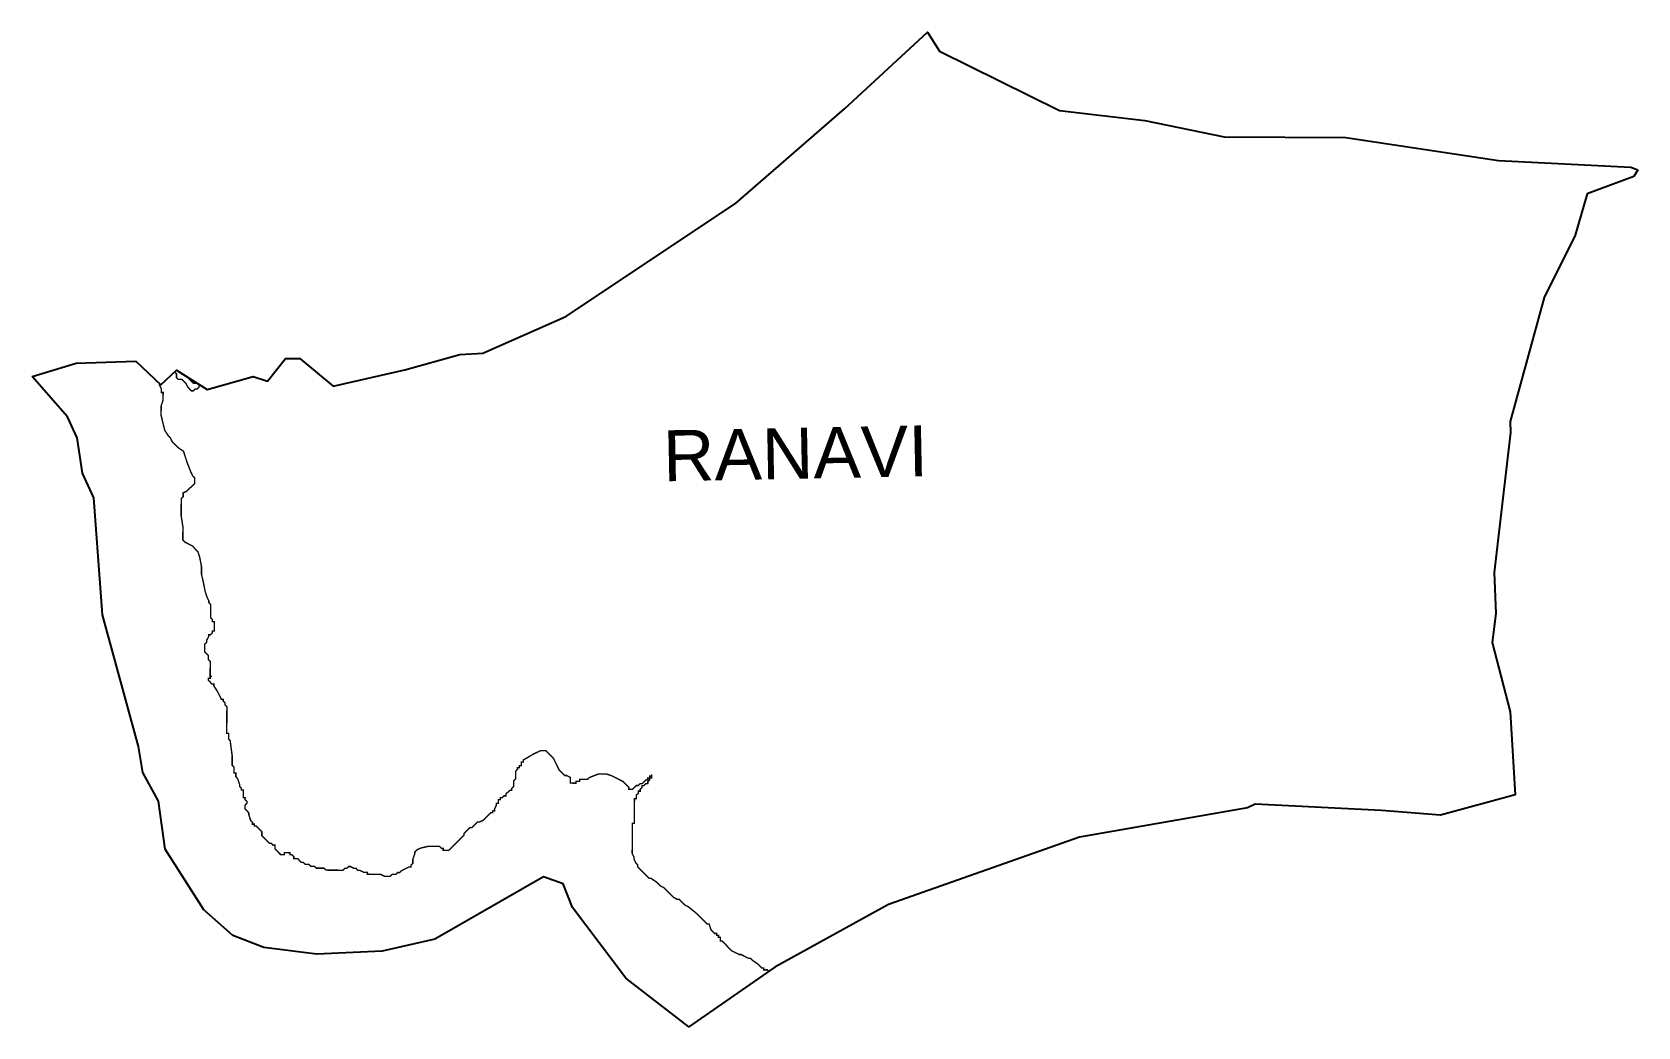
# Model space of a CAD drawing. Header units: metres. Extents: x 303668 to 307095, y 1938661 to 1940784.
import ezdxf

# ---------------------------------------------------------------- set-up
doc = ezdxf.new("R2010")
doc.units = ezdxf.units.M
for name, color, linetype in [('HAZARDS LINE', 1, 'Continuous'), ('village', 3, 'Continuous'), ('VILLAGE NAME', 250, 'Continuous')]:
    doc.layers.add(name, color=color, linetype=linetype)
doc.styles.get("Standard").update_dxf_attribs({"font": 'simplex.shx'})

msp = doc.modelspace()

# ---------------------------------------------------------------- linework, layer by layer
at = {"layer": 'HAZARDS LINE', "lineweight": 18, "const_width": 3.02}
for points in [[(303971.8, 1940058.3), (303976.1, 1940054.6), (303976.1, 1940046.5), (303980.1, 1940042.5), (303984.1, 1940042.4), (303988.1, 1940042.4), (303992.1, 1940038.3), (303996.1, 1940034.3), (304000.1, 1940026.2), (304004.1, 1940022.1), (304008.1, 1940018.1), (304012.2, 1940018), (304016.2, 1940022), (304020.3, 1940022), (304024.3, 1940026), (304024.3, 1940030), (304020.3, 1940034.1), (304012.3, 1940034.2), (304008.3, 1940038.2), (304004.3, 1940042.3), (304000.3, 1940046.4), (304000.3, 1940047)], [(303971.8, 1940058.3), (303976.1, 1940054.6), (303976.1, 1940046.5), (303980.1, 1940042.5), (303984.1, 1940042.4), (303988.1, 1940042.4), (303992.1, 1940038.3), (303996.1, 1940034.3), (304000.1, 1940026.2), (304004.1, 1940022.1), (304008.1, 1940018.1), (304012.2, 1940018), (304016.2, 1940022), (304020.3, 1940022), (304024.3, 1940026), (304024.3, 1940030), (304020.3, 1940034.1), (304012.3, 1940034.2), (304008.3, 1940038.2), (304004.3, 1940042.3), (304000.3, 1940046.4), (304000.3, 1940047)], [(305239.9, 1938779.5), (305237, 1938782.5), (305228.9, 1938782.6), (305228.9, 1938786.6), (305224.9, 1938786.6), (305216.9, 1938794.8), (305204.9, 1938802.9), (305200.9, 1938807), (305196.8, 1938807), (305188.8, 1938811.1), (305180.8, 1938815.2), (305176.7, 1938815.2), (305168.7, 1938819.3), (305160.6, 1938823.4), (305156.6, 1938827.5), (305152.6, 1938831.6), (305144.6, 1938839.7), (305140.6, 1938843.8), (305136.6, 1938843.8), (305136.7, 1938851.9), (305132.6, 1938851.9), (305132.7, 1938855.9), (305128.6, 1938855.9), (305128.7, 1938860), (305124.6, 1938860), (305120.6, 1938864.1), (305116.6, 1938868.1), (305112.7, 1938880.3), (305108.6, 1938880.3), (305104.6, 1938884.4), (305100.6, 1938888.4), (305088.6, 1938900.6), (305068.6, 1938916.9), (305060.6, 1938921), (305056.6, 1938925.1), (305048.5, 1938933.2), (305044.5, 1938933.2), (305036.5, 1938937.3), (305028.5, 1938945.4), (305020.5, 1938953.6), (305016.5, 1938957.6), (305008.4, 1938961.7), (305000.4, 1938969.9), (304988.4, 1938978), (304984.4, 1938978), (304980.4, 1938982.1), (304964.3, 1938998.4), (304960.3, 1939002.4), (304960.4, 1939006.5), (304956.4, 1939010.5), (304952.4, 1939018.6), (304952.4, 1939022.7), (304948.5, 1939030.8), (304948.9, 1939095.3), (304953, 1939095.3), (304953.4, 1939147.7), (304957.4, 1939147.7), (304957.5, 1939155.7), (304961.5, 1939159.7), (304961.6, 1939163.8), (304965.6, 1939163.7), (304965.6, 1939167.8), (304969.7, 1939171.8), (304969.7, 1939175.8), (304973.7, 1939175.8), (304977.8, 1939179.8), (304981.8, 1939179.8), (304981.9, 1939183.8), (304985.9, 1939187.8), (304986, 1939191.8), (304986, 1939195.9), (304990, 1939195.8), (304990, 1939191.8), (304986, 1939191.8), (304981.9, 1939191.9), (304981.9, 1939187.8), (304977.9, 1939187.9), (304969.7, 1939179.8), (304965.7, 1939179.9), (304961.7, 1939175.9), (304957.6, 1939175.9), (304949.5, 1939167.9), (304941.4, 1939168), (304941.5, 1939172), (304937.5, 1939176.1), (304929.4, 1939184.2), (304905.3, 1939196.5), (304893.3, 1939200.6), (304877.1, 1939200.7), (304856.9, 1939192.8), (304852.9, 1939188.8), (304836.7, 1939188.9), (304836.7, 1939184.9), (304828.6, 1939184.9), (304828.6, 1939180.9), (304816.5, 1939181), (304816.6, 1939193.1), (304808.6, 1939197.2), (304804.5, 1939197.2), (304800.5, 1939201.3), (304792.5, 1939209.4), (304788.5, 1939217.5), (304780.6, 1939233.7), (304764.6, 1939250), (304752.5, 1939250.1), (304744.4, 1939246.1), (304736.3, 1939242.1), (304716, 1939230.2), (304716, 1939226.1), (304712, 1939226.2), (304711.9, 1939218.1), (304707.9, 1939218.1), (304707.9, 1939214.1), (304703.8, 1939214.1), (304703.8, 1939210.1), (304699.7, 1939206.1), (304699.7, 1939202.1), (304699.7, 1939198), (304699.6, 1939194), (304699.6, 1939190), (304695.5, 1939186), (304695.5, 1939181.9), (304695.5, 1939177.9), (304695.4, 1939173.9), (304691.4, 1939169.8), (304691.4, 1939165.8), (304687.3, 1939165.8), (304683.3, 1939161.8), (304679.2, 1939157.8), (304679.2, 1939153.8), (304675.1, 1939153.8), (304671.1, 1939149.8), (304667, 1939149.9), (304667, 1939145.8), (304663, 1939145.9), (304662.9, 1939141.8), (304662.9, 1939137.8), (304658.9, 1939137.8), (304658.8, 1939133.8), (304654.8, 1939125.8), (304654.7, 1939121.7), (304650.7, 1939121.7), (304650.7, 1939117.7), (304646.6, 1939117.7), (304642.6, 1939113.7), (304638.5, 1939109.7), (304634.4, 1939105.7), (304630.4, 1939101.7), (304622.3, 1939097.8), (304618.2, 1939097.8), (304614.2, 1939093.8), (304610.1, 1939089.8), (304606.1, 1939085.8), (304602, 1939085.8), (304598, 1939081.8), (304593.9, 1939077.8), (304589.8, 1939073.8), (304589.8, 1939069.8), (304581.7, 1939061.8), (304577.6, 1939057.8), (304573.5, 1939053.8), (304565.4, 1939045.8), (304561.4, 1939041.7), (304557.3, 1939037.7), (304553.3, 1939037.8), (304549.2, 1939037.8), (304545.2, 1939037.8), (304545.2, 1939041.9), (304541.2, 1939041.9), (304537.2, 1939046), (304533.2, 1939046), (304529.1, 1939046), (304525.1, 1939046.1), (304521.1, 1939046.1), (304513, 1939046.1), (304496.8, 1939042.2), (304488.7, 1939038.3), (304484.7, 1939034.3), (304484.6, 1939030.2), (304480.5, 1939018.2), (304480.5, 1939010.1), (304476.4, 1939006.1), (304476.4, 1939002.1), (304472.3, 1939002.1), (304464.2, 1938998.1), (304456.1, 1938994.1), (304452.1, 1938990.1), (304448, 1938990.2), (304444, 1938986.2), (304435.9, 1938986.2), (304431.9, 1938982.2), (304423.8, 1938982.3), (304419.8, 1938982.3), (304411.7, 1938986.4), (304399.6, 1938986.5), (304395.6, 1938986.5), (304387.5, 1938986.6), (304383.5, 1938986.6), (304383.5, 1938990.7), (304379.5, 1938990.7), (304375.5, 1938990.7), (304367.4, 1938994.8), (304363.4, 1938994.8), (304359.4, 1938998.9), (304355.3, 1938998.9), (304347.3, 1939003), (304343.3, 1939003.1), (304339.2, 1938999.1), (304335.2, 1938999.1), (304331.1, 1938995.1), (304327.1, 1938995.1), (304323.1, 1938995.1), (304319, 1938995.2), (304315, 1938995.2), (304311, 1938995.2), (304306.9, 1938995.3), (304298.9, 1938995.3), (304294.8, 1938995.4), (304290.8, 1938999.4), (304286.8, 1938999.5), (304282.8, 1938999.5), (304274.7, 1938999.5), (304270.7, 1939003.6), (304266.7, 1939003.6), (304262.6, 1939003.7), (304258.6, 1939007.7), (304250.6, 1939007.8), (304246.6, 1939011.9), (304242.5, 1939011.9), (304238.5, 1939015.9), (304234.5, 1939020), (304230.5, 1939020), (304226.4, 1939020.1), (304226.5, 1939024.1), (304222.5, 1939028.2), (304218.4, 1939028.2), (304218.5, 1939032.2), (304214.4, 1939032.3), (304210.4, 1939032.3), (304206.4, 1939032.3), (304206.3, 1939028.3), (304202.3, 1939028.3), (304198.3, 1939028.4), (304194.3, 1939032.4), (304190.3, 1939036.5), (304186.3, 1939040.5), (304186.3, 1939044.6), (304186.3, 1939048.6), (304182.3, 1939048.6), (304178.3, 1939052.7), (304174.3, 1939052.7), (304170.3, 1939056.8), (304166.3, 1939060.9), (304162.3, 1939064.9), (304158.3, 1939069), (304158.3, 1939073), (304158.3, 1939077.1), (304154.3, 1939081.1), (304150.3, 1939085.2), (304146.3, 1939089.3), (304142.3, 1939089.3), (304142.3, 1939093.3), (304138.3, 1939093.3), (304138.3, 1939097.4), (304134.3, 1939101.4), (304130.4, 1939113.6), (304130.4, 1939117.6), (304126.4, 1939121.7), (304122.4, 1939125.7), (304122.4, 1939129.8), (304122.4, 1939133.8), (304126.5, 1939137.8), (304126.5, 1939141.8), (304122.5, 1939145.9), (304122.6, 1939149.9), (304118.5, 1939150), (304118.6, 1939154), (304118.7, 1939166.1), (304114.6, 1939166.1), (304114.7, 1939170.2), (304110.7, 1939174.2), (304110.7, 1939178.3), (304106.7, 1939190.4), (304102.7, 1939194.5), (304102.8, 1939198.5), (304102.8, 1939202.5), (304098.8, 1939202.6), (304098.8, 1939206.6), (304098.8, 1939210.6), (304098.9, 1939214.7), (304094.9, 1939218.7), (304094.9, 1939222.8), (304094.9, 1939230.8), (304095, 1939238.9), (304091.2, 1939267.2), (304091.2, 1939271.2), (304087.2, 1939275.3), (304087.2, 1939279.3), (304087.3, 1939283.3), (304087.3, 1939287.4), (304083.3, 1939287.4), (304083.3, 1939291.4), (304083.3, 1939295.5), (304083.4, 1939299.5), (304083.4, 1939303.5), (304083.4, 1939307.6), (304083.5, 1939311.6), (304083.5, 1939319.7), (304083.6, 1939327.7), (304083.6, 1939331.8), (304083.6, 1939335.8), (304083.7, 1939339.8), (304083.7, 1939343.9), (304079.7, 1939347.9), (304079.7, 1939352), (304075.7, 1939356), (304075.8, 1939360), (304071.7, 1939360.1), (304063.8, 1939376.3), (304055.8, 1939388.4), (304055.8, 1939392.5), (304051.8, 1939392.5), (304047.8, 1939396.6), (304043.8, 1939400.6), (304043.8, 1939404.7), (304047.9, 1939404.6), (304047.9, 1939408.7), (304051.9, 1939408.6), (304047.9, 1939408.7), (304047.9, 1939412.7), (304048, 1939416.7), (304048, 1939420.8), (304048.1, 1939432.9), (304048.1, 1939436.9), (304048.1, 1939440.9), (304044.1, 1939445), (304044.2, 1939449), (304044.2, 1939453.1), (304040.2, 1939457.1), (304036.2, 1939461.2), (304036.2, 1939469.3), (304036.3, 1939473.3), (304036.3, 1939477.3), (304040.4, 1939481.3), (304040.4, 1939485.4), (304044.5, 1939493.4), (304044.5, 1939497.4), (304048.6, 1939497.4), (304052.6, 1939501.4), (304052.7, 1939505.4), (304056.7, 1939505.4), (304056.7, 1939509.4), (304056.7, 1939513.5), (304056.8, 1939517.5), (304056.8, 1939521.5), (304056.8, 1939525.6), (304052.8, 1939525.6), (304052.8, 1939529.6), (304048.8, 1939533.7), (304048.9, 1939537.7), (304049, 1939553.9), (304049, 1939557.9), (304049, 1939561.9), (304045, 1939566), (304045.1, 1939570), (304041.1, 1939578.1), (304037.2, 1939590.3), (304033.3, 1939610.5), (304029.4, 1939626.6), (304029.5, 1939638.7), (304029.5, 1939642.8), (304025.6, 1939663), (304021.7, 1939675.1), (304013.7, 1939683.2), (304009.7, 1939687.3), (304001.6, 1939691.4), (303993.6, 1939695.5), (303989.6, 1939699.5), (303989.7, 1939707.6), (303989.7, 1939715.7), (303989.8, 1939723.7), (303989.8, 1939727.8), (303986, 1939752), (303986, 1939760.1), (303986.1, 1939768.1), (303986.2, 1939780.2), (303986.2, 1939784.3), (303986.2, 1939788.3), (303990.3, 1939792.3), (303990.4, 1939800.4), (303998.4, 1939804.3), (304010.6, 1939816.4), (304014.7, 1939820.4), (304014.7, 1939824.4), (304014.8, 1939828.4), (304014.8, 1939832.5), (304010.8, 1939836.5), (304006.8, 1939844.6), (303998.9, 1939864.8), (303995, 1939877), (303991, 1939889.1), (303979, 1939897.3), (303967, 1939909.5), (303963, 1939917.6), (303959, 1939921.6), (303951, 1939933.8), (303947.1, 1939949.9), (303943.2, 1939966.1), (303943.3, 1939974.2), (303943.4, 1939986.3), (303947.5, 1939998.3), (303947.5, 1940002.4), (303947.5, 1940006.4), (303947.6, 1940010.5), (303947.6, 1940014.5), (303943.6, 1940014.5), (303943.6, 1940018.5), (303943.6, 1940022.6), (303939.7, 1940030.7), (303939.7, 1940033.8)], [(305239.9, 1938779.5), (305237, 1938782.5), (305228.9, 1938782.6), (305228.9, 1938786.6), (305224.9, 1938786.6), (305216.9, 1938794.8), (305204.9, 1938802.9), (305200.9, 1938807), (305196.8, 1938807), (305188.8, 1938811.1), (305180.8, 1938815.2), (305176.7, 1938815.2), (305168.7, 1938819.3), (305160.6, 1938823.4), (305156.6, 1938827.5), (305152.6, 1938831.6), (305144.6, 1938839.7), (305140.6, 1938843.8), (305136.6, 1938843.8), (305136.7, 1938851.9), (305132.6, 1938851.9), (305132.7, 1938855.9), (305128.6, 1938855.9), (305128.7, 1938860), (305124.6, 1938860), (305120.6, 1938864.1), (305116.6, 1938868.1), (305112.7, 1938880.3), (305108.6, 1938880.3), (305104.6, 1938884.4), (305100.6, 1938888.4), (305088.6, 1938900.6), (305068.6, 1938916.9), (305060.6, 1938921), (305056.6, 1938925.1), (305048.5, 1938933.2), (305044.5, 1938933.2), (305036.5, 1938937.3), (305028.5, 1938945.4), (305020.5, 1938953.6), (305016.5, 1938957.6), (305008.4, 1938961.7), (305000.4, 1938969.9), (304988.4, 1938978), (304984.4, 1938978), (304980.4, 1938982.1), (304964.3, 1938998.4), (304960.3, 1939002.4), (304960.4, 1939006.5), (304956.4, 1939010.5), (304952.4, 1939018.6), (304952.4, 1939022.7), (304948.5, 1939030.8), (304948.9, 1939095.3), (304953, 1939095.3), (304953.4, 1939147.7), (304957.4, 1939147.7), (304957.5, 1939155.7), (304961.5, 1939159.7), (304961.6, 1939163.8), (304965.6, 1939163.7), (304965.6, 1939167.8), (304969.7, 1939171.8), (304969.7, 1939175.8), (304973.7, 1939175.8), (304977.8, 1939179.8), (304981.8, 1939179.8), (304981.9, 1939183.8), (304985.9, 1939187.8), (304986, 1939191.8), (304986, 1939195.9), (304990, 1939195.8), (304990, 1939191.8), (304986, 1939191.8), (304981.9, 1939191.9), (304981.9, 1939187.8), (304977.9, 1939187.9), (304969.7, 1939179.8), (304965.7, 1939179.9), (304961.7, 1939175.9), (304957.6, 1939175.9), (304949.5, 1939167.9), (304941.4, 1939168), (304941.5, 1939172), (304937.5, 1939176.1), (304929.4, 1939184.2), (304905.3, 1939196.5), (304893.3, 1939200.6), (304877.1, 1939200.7), (304856.9, 1939192.8), (304852.9, 1939188.8), (304836.7, 1939188.9), (304836.7, 1939184.9), (304828.6, 1939184.9), (304828.6, 1939180.9), (304816.5, 1939181), (304816.6, 1939193.1), (304808.6, 1939197.2), (304804.5, 1939197.2), (304800.5, 1939201.3), (304792.5, 1939209.4), (304788.5, 1939217.5), (304780.6, 1939233.7), (304764.6, 1939250), (304752.5, 1939250.1), (304744.4, 1939246.1), (304736.3, 1939242.1), (304716, 1939230.2), (304716, 1939226.1), (304712, 1939226.2), (304711.9, 1939218.1), (304707.9, 1939218.1), (304707.9, 1939214.1), (304703.8, 1939214.1), (304703.8, 1939210.1), (304699.7, 1939206.1), (304699.7, 1939202.1), (304699.7, 1939198), (304699.6, 1939194), (304699.6, 1939190), (304695.5, 1939186), (304695.5, 1939181.9), (304695.5, 1939177.9), (304695.4, 1939173.9), (304691.4, 1939169.8), (304691.4, 1939165.8), (304687.3, 1939165.8), (304683.3, 1939161.8), (304679.2, 1939157.8), (304679.2, 1939153.8), (304675.1, 1939153.8), (304671.1, 1939149.8), (304667, 1939149.9), (304667, 1939145.8), (304663, 1939145.9), (304662.9, 1939141.8), (304662.9, 1939137.8), (304658.9, 1939137.8), (304658.8, 1939133.8), (304654.8, 1939125.8), (304654.7, 1939121.7), (304650.7, 1939121.7), (304650.7, 1939117.7), (304646.6, 1939117.7), (304642.6, 1939113.7), (304638.5, 1939109.7), (304634.4, 1939105.7), (304630.4, 1939101.7), (304622.3, 1939097.8), (304618.2, 1939097.8), (304614.2, 1939093.8), (304610.1, 1939089.8), (304606.1, 1939085.8), (304602, 1939085.8), (304598, 1939081.8), (304593.9, 1939077.8), (304589.8, 1939073.8), (304589.8, 1939069.8), (304581.7, 1939061.8), (304577.6, 1939057.8), (304573.5, 1939053.8), (304565.4, 1939045.8), (304561.4, 1939041.7), (304557.3, 1939037.7), (304553.3, 1939037.8), (304549.2, 1939037.8), (304545.2, 1939037.8), (304545.2, 1939041.9), (304541.2, 1939041.9), (304537.2, 1939046), (304533.2, 1939046), (304529.1, 1939046), (304525.1, 1939046.1), (304521.1, 1939046.1), (304513, 1939046.1), (304496.8, 1939042.2), (304488.7, 1939038.3), (304484.7, 1939034.3), (304484.6, 1939030.2), (304480.5, 1939018.2), (304480.5, 1939010.1), (304476.4, 1939006.1), (304476.4, 1939002.1), (304472.3, 1939002.1), (304464.2, 1938998.1), (304456.1, 1938994.1), (304452.1, 1938990.1), (304448, 1938990.2), (304444, 1938986.2), (304435.9, 1938986.2), (304431.9, 1938982.2), (304423.8, 1938982.3), (304419.8, 1938982.3), (304411.7, 1938986.4), (304399.6, 1938986.5), (304395.6, 1938986.5), (304387.5, 1938986.6), (304383.5, 1938986.6), (304383.5, 1938990.7), (304379.5, 1938990.7), (304375.5, 1938990.7), (304367.4, 1938994.8), (304363.4, 1938994.8), (304359.4, 1938998.9), (304355.3, 1938998.9), (304347.3, 1939003), (304343.3, 1939003.1), (304339.2, 1938999.1), (304335.2, 1938999.1), (304331.1, 1938995.1), (304327.1, 1938995.1), (304323.1, 1938995.1), (304319, 1938995.2), (304315, 1938995.2), (304311, 1938995.2), (304306.9, 1938995.3), (304298.9, 1938995.3), (304294.8, 1938995.4), (304290.8, 1938999.4), (304286.8, 1938999.5), (304282.8, 1938999.5), (304274.7, 1938999.5), (304270.7, 1939003.6), (304266.7, 1939003.6), (304262.6, 1939003.7), (304258.6, 1939007.7), (304250.6, 1939007.8), (304246.6, 1939011.9), (304242.5, 1939011.9), (304238.5, 1939015.9), (304234.5, 1939020), (304230.5, 1939020), (304226.4, 1939020.1), (304226.5, 1939024.1), (304222.5, 1939028.2), (304218.4, 1939028.2), (304218.5, 1939032.2), (304214.4, 1939032.3), (304210.4, 1939032.3), (304206.4, 1939032.3), (304206.3, 1939028.3), (304202.3, 1939028.3), (304198.3, 1939028.4), (304194.3, 1939032.4), (304190.3, 1939036.5), (304186.3, 1939040.5), (304186.3, 1939044.6), (304186.3, 1939048.6), (304182.3, 1939048.6), (304178.3, 1939052.7), (304174.3, 1939052.7), (304170.3, 1939056.8), (304166.3, 1939060.9), (304162.3, 1939064.9), (304158.3, 1939069), (304158.3, 1939073), (304158.3, 1939077.1), (304154.3, 1939081.1), (304150.3, 1939085.2), (304146.3, 1939089.3), (304142.3, 1939089.3), (304142.3, 1939093.3), (304138.3, 1939093.3), (304138.3, 1939097.4), (304134.3, 1939101.4), (304130.4, 1939113.6), (304130.4, 1939117.6), (304126.4, 1939121.7), (304122.4, 1939125.7), (304122.4, 1939129.8), (304122.4, 1939133.8), (304126.5, 1939137.8), (304126.5, 1939141.8), (304122.5, 1939145.9), (304122.6, 1939149.9), (304118.5, 1939150), (304118.6, 1939154), (304118.7, 1939166.1), (304114.6, 1939166.1), (304114.7, 1939170.2), (304110.7, 1939174.2), (304110.7, 1939178.3), (304106.7, 1939190.4), (304102.7, 1939194.5), (304102.8, 1939198.5), (304102.8, 1939202.5), (304098.8, 1939202.6), (304098.8, 1939206.6), (304098.8, 1939210.6), (304098.9, 1939214.7), (304094.9, 1939218.7), (304094.9, 1939222.8), (304094.9, 1939230.8), (304095, 1939238.9), (304091.2, 1939267.2), (304091.2, 1939271.2), (304087.2, 1939275.3), (304087.2, 1939279.3), (304087.3, 1939283.3), (304087.3, 1939287.4), (304083.3, 1939287.4), (304083.3, 1939291.4), (304083.3, 1939295.5), (304083.4, 1939299.5), (304083.4, 1939303.5), (304083.4, 1939307.6), (304083.5, 1939311.6), (304083.5, 1939319.7), (304083.6, 1939327.7), (304083.6, 1939331.8), (304083.6, 1939335.8), (304083.7, 1939339.8), (304083.7, 1939343.9), (304079.7, 1939347.9), (304079.7, 1939352), (304075.7, 1939356), (304075.8, 1939360), (304071.7, 1939360.1), (304063.8, 1939376.3), (304055.8, 1939388.4), (304055.8, 1939392.5), (304051.8, 1939392.5), (304047.8, 1939396.6), (304043.8, 1939400.6), (304043.8, 1939404.7), (304047.9, 1939404.6), (304047.9, 1939408.7), (304051.9, 1939408.6), (304047.9, 1939408.7), (304047.9, 1939412.7), (304048, 1939416.7), (304048, 1939420.8), (304048.1, 1939432.9), (304048.1, 1939436.9), (304048.1, 1939440.9), (304044.1, 1939445), (304044.2, 1939449), (304044.2, 1939453.1), (304040.2, 1939457.1), (304036.2, 1939461.2), (304036.2, 1939469.3), (304036.3, 1939473.3), (304036.3, 1939477.3), (304040.4, 1939481.3), (304040.4, 1939485.4), (304044.5, 1939493.4), (304044.5, 1939497.4), (304048.6, 1939497.4), (304052.6, 1939501.4), (304052.7, 1939505.4), (304056.7, 1939505.4), (304056.7, 1939509.4), (304056.7, 1939513.5), (304056.8, 1939517.5), (304056.8, 1939521.5), (304056.8, 1939525.6), (304052.8, 1939525.6), (304052.8, 1939529.6), (304048.8, 1939533.7), (304048.9, 1939537.7), (304049, 1939553.9), (304049, 1939557.9), (304049, 1939561.9), (304045, 1939566), (304045.1, 1939570), (304041.1, 1939578.1), (304037.2, 1939590.3), (304033.3, 1939610.5), (304029.4, 1939626.6), (304029.5, 1939638.7), (304029.5, 1939642.8), (304025.6, 1939663), (304021.7, 1939675.1), (304013.7, 1939683.2), (304009.7, 1939687.3), (304001.6, 1939691.4), (303993.6, 1939695.5), (303989.6, 1939699.5), (303989.7, 1939707.6), (303989.7, 1939715.7), (303989.8, 1939723.7), (303989.8, 1939727.8), (303986, 1939752), (303986, 1939760.1), (303986.1, 1939768.1), (303986.2, 1939780.2), (303986.2, 1939784.3), (303986.2, 1939788.3), (303990.3, 1939792.3), (303990.4, 1939800.4), (303998.4, 1939804.3), (304010.6, 1939816.4), (304014.7, 1939820.4), (304014.7, 1939824.4), (304014.8, 1939828.4), (304014.8, 1939832.5), (304010.8, 1939836.5), (304006.8, 1939844.6), (303998.9, 1939864.8), (303995, 1939877), (303991, 1939889.1), (303979, 1939897.3), (303967, 1939909.5), (303963, 1939917.6), (303959, 1939921.6), (303951, 1939933.8), (303947.1, 1939949.9), (303943.2, 1939966.1), (303943.3, 1939974.2), (303943.4, 1939986.3), (303947.5, 1939998.3), (303947.5, 1940002.4), (303947.5, 1940006.4), (303947.6, 1940010.5), (303947.6, 1940014.5), (303943.6, 1940014.5), (303943.6, 1940018.5), (303943.6, 1940022.6), (303939.7, 1940030.7), (303939.7, 1940033.8)]]:
    msp.add_lwpolyline(points, dxfattribs=at)
msp.add_lwpolyline([(304990, 1939195.8), (304990.1, 1939199.9)], close=True, dxfattribs=at)
msp.add_lwpolyline([(304990, 1939195.8), (304990.1, 1939199.9)], close=True, dxfattribs=at)
at = {"layer": 'village', "flags": 128}
msp.add_lwpolyline([(303668, 1940048.5), (303761.9, 1940076.9)], dxfattribs=at)
at = {"layer": 'village', "color": 3, "true_color": 0x00ff00}
for points in [[(303761.9, 1940076.9, 0), (303889.4, 1940081.1, 0), (303942.5, 1940031.1, 0), (303976.2, 1940062.4, 0), (304041.3, 1940021, 0), (304139.7, 1940048.8, 0), (304170.2, 1940038.9, 0), (304208.6, 1940087.4, 0), (304239.5, 1940087.3, 0), (304310.2, 1940028, 0), (304463.3, 1940063.1, 0), (304580.6, 1940095.5, 0), (304629.5, 1940098.7, 0), (304806.7, 1940176.5, 0), (305169.3, 1940418, 0), (305401.6, 1940619.6, 0), (305578.7, 1940783.6, 0), (305604.2, 1940742.8, 0), (305860.2, 1940616.5, 0), (306042.2, 1940594.7, 0), (306211.7, 1940560.5, 0), (306471.5, 1940558.6, 0), (306797.1, 1940509.6, 0), (307079.3, 1940495.5, 0), (307094.6, 1940489.4, 0)], [(307094.6, 1940489.4, 0), (307085.9, 1940475.3, 0), (306986.6, 1940438.8, 0), (306960.6, 1940350.3, 0), (306894.3, 1940217.5, 0), (306822.1, 1939952.6, 0), (306822.7, 1939928.9, 0), (306788.1, 1939630.3, 0), (306791.3, 1939542.6, 0), (306783.6, 1939481.1, 0), (306821.8, 1939333.2, 0), (306833, 1939155.9, 0), (306673.1, 1939112.5, 0), (306547.6, 1939122.2, 0), (306277.9, 1939136.2, 0), (306261.2, 1939128, 0), (305902.7, 1939065.8, 0), (305495.2, 1938922, 0), (305252.9, 1938788.5, 0), (305069.4, 1938660.8, 0), (304935.3, 1938764.5, 0), (304820.8, 1938915.9, 0), (304801.3, 1938965.9, 0), (304759.6, 1938981.3, 0), (304527.2, 1938847.8, 0), (304414.8, 1938822.1, 0), (304275.6, 1938816, 0), (304162.7, 1938830.3, 0), (304096.2, 1938855.9, 0), (304034.5, 1938910.7, 0), (303951.7, 1939039.8, 0), (303937.7, 1939142.7, 0), (303904.3, 1939203.5, 0), (303895.2, 1939258.8, 0), (303818.2, 1939539.9, 0), (303799.7, 1939789.5, 0), (303775.8, 1939842.5, 0), (303764.5, 1939917.7, 0), (303743.8, 1939962.3, 0), (303668, 1940048.5, 0)]]:
    msp.add_polyline3d(points, dxfattribs=at)

# ---------------------------------------------------------------- texts
at = {"layer": 'VILLAGE NAME', "insert": (305013.2, 1939933.7), "char_height": 108.748, "attachment_point": 1, "rotation": 1.1028}
msp.add_mtext_dynamic_manual_height_columns('{\\fArial|b0|i0|c0|p34;RANAVI}', width=1571.314, gutter_width=543.7, heights=[0], dxfattribs=at)

doc.saveas('drawing.dxf')
